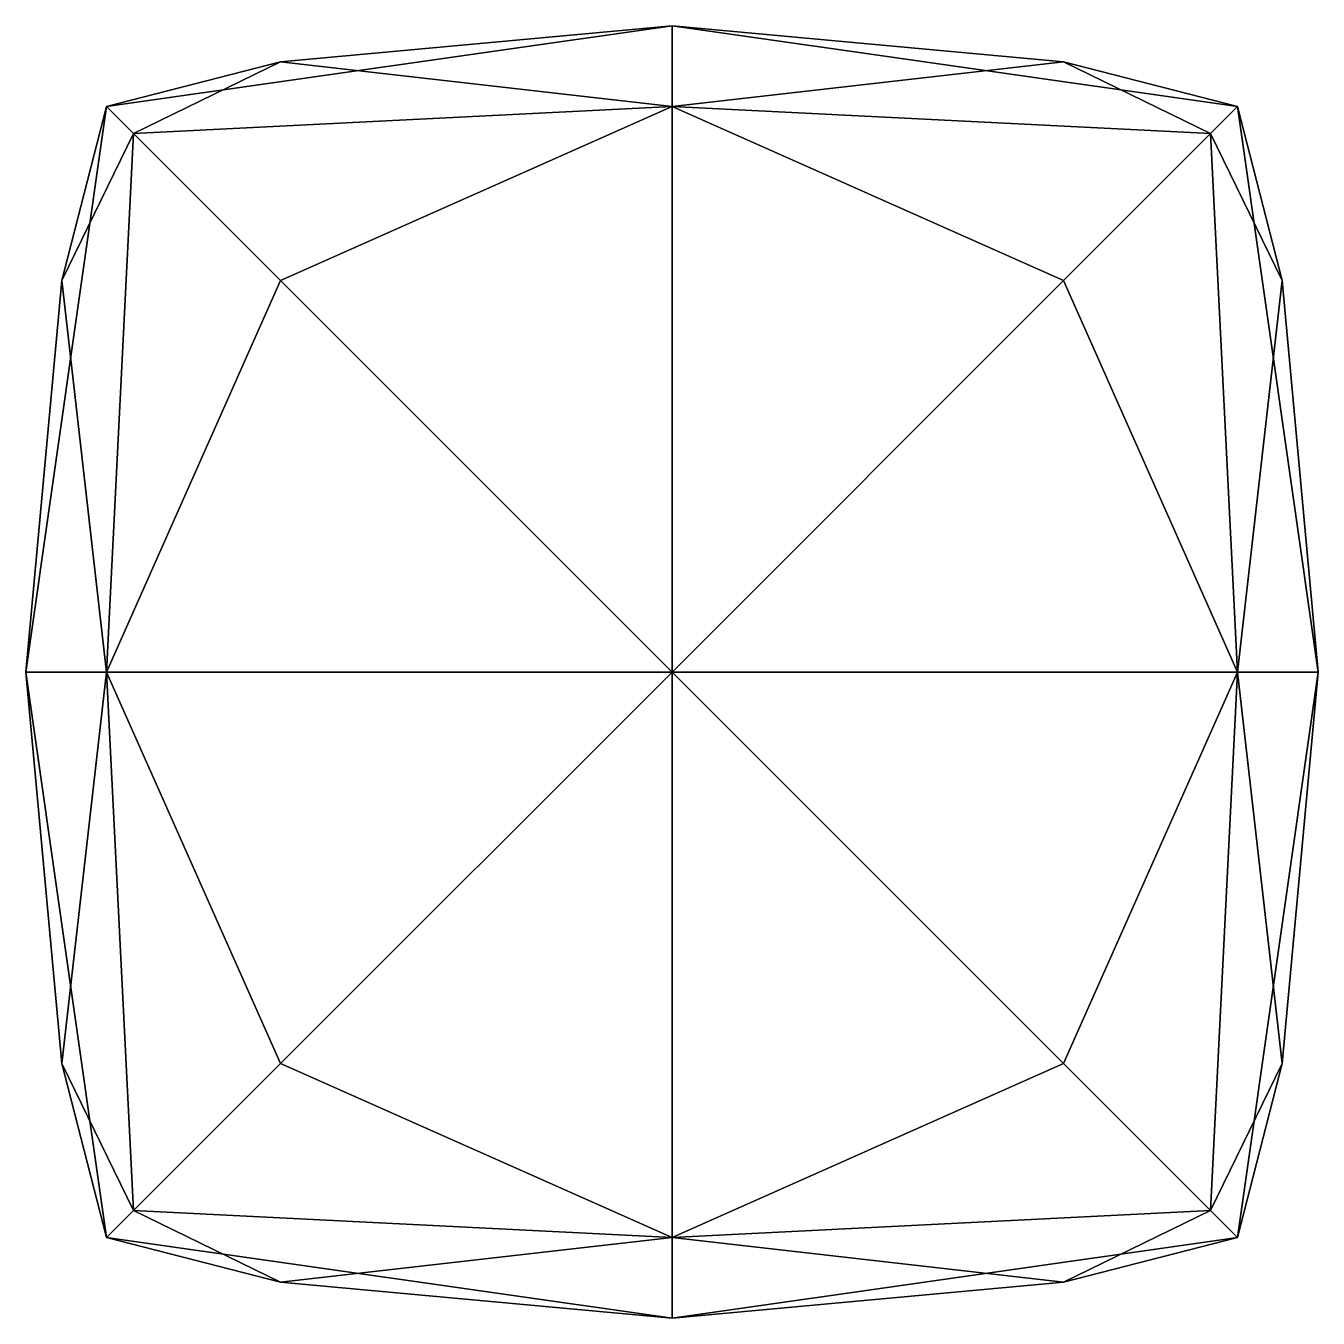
# Model space of a CAD drawing. Header units: metres. Extents: x 0 to 1, y 0 to 1.
import ezdxf

# ---------------------------------------------------------------- set-up
doc = ezdxf.new("R2010")
doc.units = ezdxf.units.M

msp = doc.modelspace()

# ---------------------------------------------------------------- linework, layer by layer
at = {"layer": 'DEFAULT'}
for points in [[(0.0625, 0.9375, 0.5), (0.197, 0.9722, 0.197), (0.5, 1, 0.5)], [(0.5, 1, 0.5), (0.197, 0.9722, 0.803), (0.0625, 0.9375, 0.5)], [(0.5, 1, 0.5), (0.197, 0.9722, 0.197), (0.5, 0.9375, 0.0625)], [(0.5, 0.9375, 0.9375), (0.197, 0.9722, 0.803), (0.5, 1, 0.5)], [(0.5, 1, 0.5), (0.803, 0.9722, 0.197), (0.9375, 0.9375, 0.5)], [(0.5, 0.9375, 0.0625), (0.803, 0.9722, 0.197), (0.5, 1, 0.5)], [(0.5, 1, 0.5), (0.803, 0.9722, 0.803), (0.5, 0.9375, 0.9375)], [(0.9375, 0.9375, 0.5), (0.803, 0.9722, 0.803), (0.5, 1, 0.5)], [(0.0833, 0.9167, 0.0833), (0.197, 0.9722, 0.197), (0.0625, 0.9375, 0.5)], [(0.0625, 0.9375, 0.5), (0.197, 0.9722, 0.803), (0.0833, 0.9167, 0.9167)], [(0.5, 0.9375, 0.0625), (0.197, 0.9722, 0.197), (0.0833, 0.9167, 0.0833)], [(0.0833, 0.9167, 0.9167), (0.197, 0.9722, 0.803), (0.5, 0.9375, 0.9375)], [(0.9167, 0.9167, 0.0833), (0.803, 0.9722, 0.197), (0.5, 0.9375, 0.0625)], [(0.5, 0.9375, 0.9375), (0.803, 0.9722, 0.803), (0.9167, 0.9167, 0.9167)], [(0.9375, 0.9375, 0.5), (0.803, 0.9722, 0.197), (0.9167, 0.9167, 0.0833)], [(0.9167, 0.9167, 0.9167), (0.803, 0.9722, 0.803), (0.9375, 0.9375, 0.5)], [(0, 0.5, 0.5), (0.0278, 0.803, 0.197), (0.0625, 0.9375, 0.5)], [(0.0625, 0.9375, 0.5), (0.0278, 0.803, 0.803), (0, 0.5, 0.5)], [(0.0625, 0.9375, 0.5), (0.0278, 0.803, 0.197), (0.0833, 0.9167, 0.0833)], [(0.0833, 0.9167, 0.9167), (0.0278, 0.803, 0.803), (0.0625, 0.9375, 0.5)], [(0.5, 0.9375, 0.9375), (0.197, 0.803, 0.9722), (0.0833, 0.9167, 0.9167)], [(0.0833, 0.9167, 0.0833), (0.197, 0.803, 0.0278), (0.5, 0.9375, 0.0625)], [(0.5, 0.5, 1), (0.197, 0.803, 0.9722), (0.5, 0.9375, 0.9375)], [(0.5, 0.9375, 0.0625), (0.197, 0.803, 0.0278), (0.5, 0.5)], [(0.9167, 0.9167, 0.9167), (0.803, 0.803, 0.9722), (0.5, 0.9375, 0.9375)], [(0.5, 0.9375, 0.9375), (0.803, 0.803, 0.9722), (0.5, 0.5, 1)], [(0.5, 0.5), (0.803, 0.803, 0.0278), (0.5, 0.9375, 0.0625)], [(0.5, 0.9375, 0.0625), (0.803, 0.803, 0.0278), (0.9167, 0.9167, 0.0833)], [(0.9375, 0.9375, 0.5), (0.9722, 0.803, 0.803), (0.9167, 0.9167, 0.9167)], [(0.9167, 0.9167, 0.0833), (0.9722, 0.803, 0.197), (0.9375, 0.9375, 0.5)], [(1, 0.5, 0.5), (0.9722, 0.803, 0.803), (0.9375, 0.9375, 0.5)], [(0.9375, 0.9375, 0.5), (0.9722, 0.803, 0.197), (1, 0.5, 0.5)], [(0.0833, 0.9167, 0.0833), (0.0278, 0.803, 0.197), (0.0625, 0.5, 0.0625)], [(0.0625, 0.5, 0.9375), (0.0278, 0.803, 0.803), (0.0833, 0.9167, 0.9167)], [(0.0833, 0.9167, 0.9167), (0.197, 0.803, 0.9722), (0.0625, 0.5, 0.9375)], [(0.0625, 0.5, 0.0625), (0.197, 0.803, 0.0278), (0.0833, 0.9167, 0.0833)], [(0.9375, 0.5, 0.9375), (0.803, 0.803, 0.9722), (0.9167, 0.9167, 0.9167)], [(0.9167, 0.9167, 0.0833), (0.803, 0.803, 0.0278), (0.9375, 0.5, 0.0625)], [(0.9167, 0.9167, 0.9167), (0.9722, 0.803, 0.803), (0.9375, 0.5, 0.9375)], [(0.9375, 0.5, 0.0625), (0.9722, 0.803, 0.197), (0.9167, 0.9167, 0.0833)], [(0.0625, 0.5, 0.0625), (0.0278, 0.803, 0.197), (0, 0.5, 0.5)], [(0, 0.5, 0.5), (0.0278, 0.803, 0.803), (0.0625, 0.5, 0.9375)], [(0.0625, 0.5, 0.9375), (0.197, 0.803, 0.9722), (0.5, 0.5, 1)], [(0.5, 0.5), (0.197, 0.803, 0.0278), (0.0625, 0.5, 0.0625)], [(0.5, 0.5, 1), (0.803, 0.803, 0.9722), (0.9375, 0.5, 0.9375)], [(0.9375, 0.5, 0.0625), (0.803, 0.803, 0.0278), (0.5, 0.5)], [(0.9375, 0.5, 0.9375), (0.9722, 0.803, 0.803), (1, 0.5, 0.5)], [(1, 0.5, 0.5), (0.9722, 0.803, 0.197), (0.9375, 0.5, 0.0625)], [(0, 0.5, 0.5), (0.0278, 0.197, 0.197), (0.0625, 0.5, 0.0625)], [(0.0625, 0.0625, 0.5), (0.0278, 0.197, 0.197), (0, 0.5, 0.5)], [(0, 0.5, 0.5), (0.0278, 0.197, 0.803), (0.0625, 0.0625, 0.5)], [(0.0625, 0.5, 0.9375), (0.0278, 0.197, 0.803), (0, 0.5, 0.5)], [(0.0625, 0.5, 0.0625), (0.0278, 0.197, 0.197), (0.0833, 0.0833, 0.0833)], [(0.0833, 0.0833, 0.9167), (0.0278, 0.197, 0.803), (0.0625, 0.5, 0.9375)], [(0.5, 0.5, 1), (0.197, 0.197, 0.9722), (0.0625, 0.5, 0.9375)], [(0.0625, 0.5, 0.9375), (0.197, 0.197, 0.9722), (0.0833, 0.0833, 0.9167)], [(0.0833, 0.0833, 0.0833), (0.197, 0.197, 0.0278), (0.0625, 0.5, 0.0625)], [(0.0625, 0.5, 0.0625), (0.197, 0.197, 0.0278), (0.5, 0.5)], [(0.5, 0.0625, 0.9375), (0.197, 0.197, 0.9722), (0.5, 0.5, 1)], [(0.5, 0.5), (0.197, 0.197, 0.0278), (0.5, 0.0625, 0.0625)], [(0.5, 0.5, 1), (0.803, 0.197, 0.9722), (0.5, 0.0625, 0.9375)], [(0.9375, 0.5, 0.9375), (0.803, 0.197, 0.9722), (0.5, 0.5, 1)], [(0.5, 0.5), (0.803, 0.197, 0.0278), (0.9375, 0.5, 0.0625)], [(0.5, 0.0625, 0.0625), (0.803, 0.197, 0.0278), (0.5, 0.5)], [(0.9167, 0.0833, 0.9167), (0.803, 0.197, 0.9722), (0.9375, 0.5, 0.9375)], [(0.9375, 0.5, 0.0625), (0.803, 0.197, 0.0278), (0.9167, 0.0833, 0.0833)], [(0.9375, 0.5, 0.9375), (0.9722, 0.197, 0.803), (0.9167, 0.0833, 0.9167)], [(0.9167, 0.0833, 0.0833), (0.9722, 0.197, 0.197), (0.9375, 0.5, 0.0625)], [(1, 0.5, 0.5), (0.9722, 0.197, 0.803), (0.9375, 0.5, 0.9375)], [(0.9375, 0.0625, 0.5), (0.9722, 0.197, 0.803), (1, 0.5, 0.5)], [(1, 0.5, 0.5), (0.9722, 0.197, 0.197), (0.9375, 0.0625, 0.5)], [(0.9375, 0.5, 0.0625), (0.9722, 0.197, 0.197), (1, 0.5, 0.5)], [(0.0833, 0.0833, 0.0833), (0.0278, 0.197, 0.197), (0.0625, 0.0625, 0.5)], [(0.0625, 0.0625, 0.5), (0.0278, 0.197, 0.803), (0.0833, 0.0833, 0.9167)], [(0.0833, 0.0833, 0.9167), (0.197, 0.197, 0.9722), (0.5, 0.0625, 0.9375)], [(0.5, 0.0625, 0.0625), (0.197, 0.197, 0.0278), (0.0833, 0.0833, 0.0833)], [(0.5, 0.0625, 0.9375), (0.803, 0.197, 0.9722), (0.9167, 0.0833, 0.9167)], [(0.9167, 0.0833, 0.0833), (0.803, 0.197, 0.0278), (0.5, 0.0625, 0.0625)], [(0.9167, 0.0833, 0.9167), (0.9722, 0.197, 0.803), (0.9375, 0.0625, 0.5)], [(0.9375, 0.0625, 0.5), (0.9722, 0.197, 0.197), (0.9167, 0.0833, 0.0833)], [(0.0833, 0.0833, 0.9167), (0.197, 0.0278, 0.803), (0.0625, 0.0625, 0.5)], [(0.0625, 0.0625, 0.5), (0.197, 0.0278, 0.197), (0.0833, 0.0833, 0.0833)], [(0.5, 0.0625, 0.9375), (0.197, 0.0278, 0.803), (0.0833, 0.0833, 0.9167)], [(0.0833, 0.0833, 0.0833), (0.197, 0.0278, 0.197), (0.5, 0.0625, 0.0625)], [(0.9167, 0.0833, 0.9167), (0.803, 0.0278, 0.803), (0.5, 0.0625, 0.9375)], [(0.5, 0.0625, 0.0625), (0.803, 0.0278, 0.197), (0.9167, 0.0833, 0.0833)], [(0.9375, 0.0625, 0.5), (0.803, 0.0278, 0.803), (0.9167, 0.0833, 0.9167)], [(0.9167, 0.0833, 0.0833), (0.803, 0.0278, 0.197), (0.9375, 0.0625, 0.5)], [(0.0625, 0.0625, 0.5), (0.197, 0.0278, 0.803), (0.5, 0, 0.5)], [(0.5, 0, 0.5), (0.197, 0.0278, 0.197), (0.0625, 0.0625, 0.5)], [(0.5, 0, 0.5), (0.197, 0.0278, 0.803), (0.5, 0.0625, 0.9375)], [(0.5, 0.0625, 0.0625), (0.197, 0.0278, 0.197), (0.5, 0, 0.5)], [(0.5, 0, 0.5), (0.803, 0.0278, 0.803), (0.9375, 0.0625, 0.5)], [(0.5, 0.0625, 0.9375), (0.803, 0.0278, 0.803), (0.5, 0, 0.5)], [(0.5, 0, 0.5), (0.803, 0.0278, 0.197), (0.5, 0.0625, 0.0625)], [(0.9375, 0.0625, 0.5), (0.803, 0.0278, 0.197), (0.5, 0, 0.5)]]:
    msp.add_3dface(points, dxfattribs=at)

doc.saveas('drawing.dxf')
